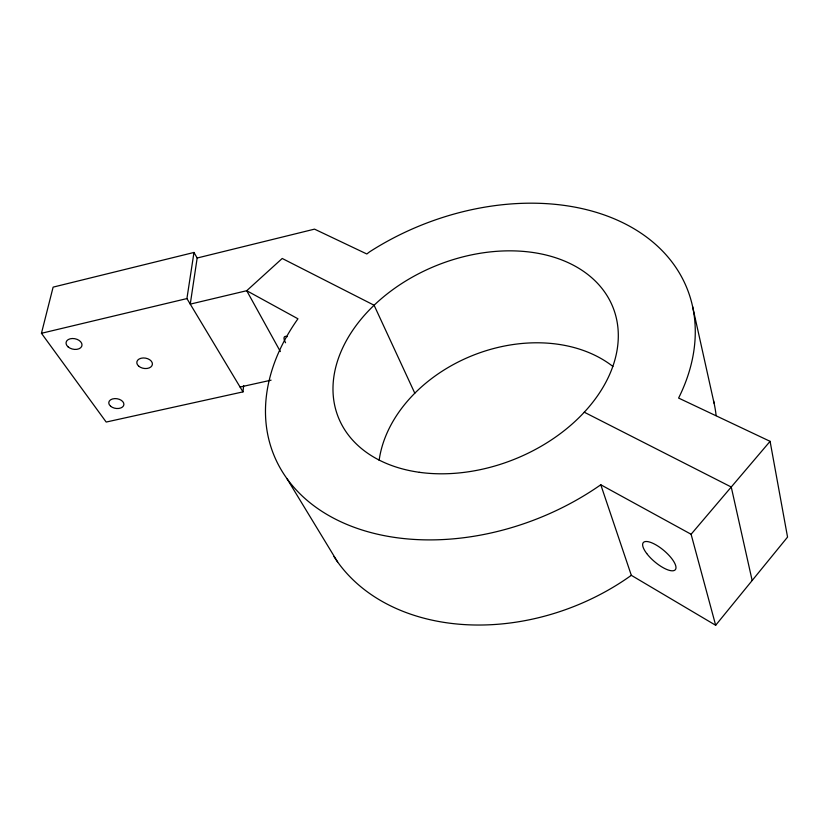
<?xml version="1.0" encoding="UTF-8"?>
<svg xmlns="http://www.w3.org/2000/svg" width="829" height="829" viewBox="0 0 829 829"><rect width="100%" height="100%" fill="white"/><g stroke="black" fill="none" stroke-linecap="round" stroke-linejoin="round"><path stroke-width="1.24" d="M414.801 393.205L374.097 305.238L282.223 258.472L246.721 290.71L190.255 304.129L197.167 258.016L193.976 252.462L53.118 287.135L41.45 333.289L106.185 422.054L242.98 391.879L243.653 385.506M242.98 391.879L186.919 298.575L193.976 252.462M333.973 556.549A206.804 157.095 -21.4 0 0 631.325 575.326L715.665 625.273L787.55 537.088L770.089 441.329L678.599 398.065A222.742 157.831 -21.9 0 0 620.89 221.778A222.742 157.831 -21.9 0 0 369.496 251.912L366.822 253.985L314.523 229.136L197.167 258.016M715.665 625.273L691.096 534.259L770.089 441.329M41.45 333.289L186.919 298.575M240.078 387.039L271.093 380.169M584.269 412.21L731.251 487.017L752.152 580.507M280.357 351.558L246.721 290.71L297.953 318.792A222.742 157.831 -21.9 0 0 331.299 516.944A222.742 157.831 -21.9 0 0 600.787 484.768L691.096 534.259M286.927 478.582L337.631 561.989M600.787 484.768L631.325 575.326M692.609 306.595L714.09 403.226M379.133 460.354A137.407 104.039 -21.5 0 1 472.416 355.568A137.407 104.039 -21.5 0 1 612.89 366.439M713.531 400.749A206.804 157.095 -21.4 0 1 716.132 415.609M285.57 342.76A16.114 4.601 46.4 0 1 287.373 336.647M419.329 472.302A147.925 104.413 -21.9 0 0 617.315 323.123A147.925 104.413 -21.9 0 0 390.293 291.507A147.925 104.413 -21.9 0 0 419.329 472.302M68.133 346.916A8.083 5.316 11.9 0 0 81.636 346.501A8.083 5.316 11.9 0 0 72.32 338.512A8.083 5.316 11.9 0 0 68.133 346.916M138.65 366.107A7.865 5.212 9.3 0 0 151.956 365.703A7.865 5.212 9.3 0 0 143.22 357.962A7.865 5.212 9.3 0 0 138.65 366.107M110.609 406.231A7.637 4.881 9.4 0 0 123.5 405.847A7.637 4.881 9.4 0 0 114.858 398.594A7.637 4.881 9.4 0 0 110.609 406.231M646.744 553.544A20.984 7.274 40.3 0 0 675.086 569.958A20.984 7.274 40.3 0 0 656.071 544.954A20.984 7.274 40.3 0 0 646.744 553.544"/></g></svg>
